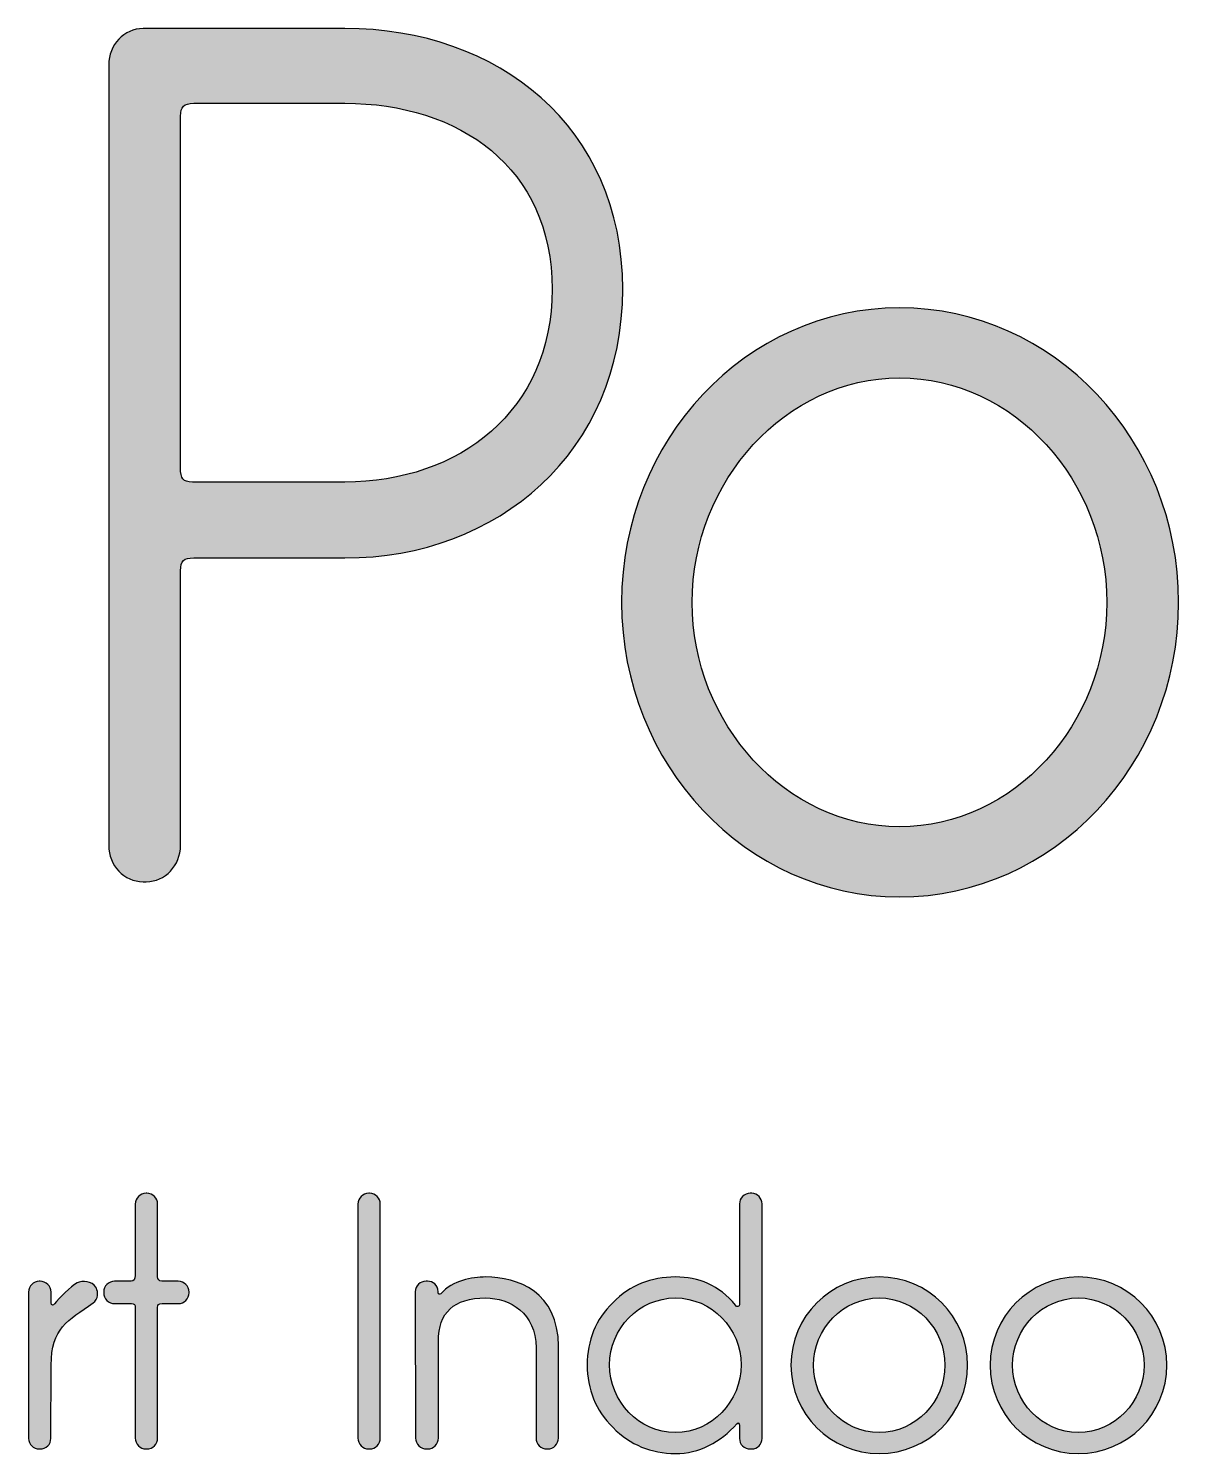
# Model space of a CAD drawing. Extents: x -743 to 1142, y -1188 to 1589.
# Drawn here: x -441.6 to -335.1, y 474.5 to 606.3 of the extents above; entities that cross this region are included whole.
import ezdxf

# ---------------------------------------------------------------- set-up
doc = ezdxf.new("R2010")
doc.units = 0
doc.header["$MEASUREMENT"] = 0
doc.layers.add('LAYER_1', color=7, linetype='CONTINUOUS')

# ---------------------------------------------------------------- blocks, each defined once
blk = doc.blocks.new('BLOCK_21')
at = {"layer": 'LAYER_1'}
h = blk.add_hatch(color=1, dxfattribs=at)
h.dxf.hatch_style = 2
edge = h.paths.add_edge_path()
edge.add_spline(control_points=[(-426.71, 489.42), (-426.71, 489.42), (-426.71, 489.35), (-426.71, 489.35), (-426.71, 488.8), (-427.17, 488.35), (-427.72, 488.35), (-427.72, 488.35), (-428.91, 488.35), (-429.21, 488.35), (-429.53, 488.35), (-429.63, 488.28), (-429.63, 487.99), (-429.63, 487.7), (-429.63, 475.91), (-429.63, 475.91), (-429.63, 475.36), (-430.08, 474.91), (-430.63, 474.91), (-430.63, 474.91), (-430.7, 474.91), (-430.7, 474.91), (-431.25, 474.91), (-431.7, 475.36), (-431.7, 475.91), (-431.7, 475.91), (-431.7, 487.67), (-431.7, 487.96), (-431.7, 488.22), (-431.8, 488.35), (-432.06, 488.35), (-432.28, 488.35), (-433.61, 488.35), (-433.61, 488.35), (-434.16, 488.35), (-434.62, 488.8), (-434.62, 489.35), (-434.62, 489.35), (-434.62, 489.42), (-434.62, 489.42), (-434.62, 489.97), (-434.16, 490.42), (-433.61, 490.42), (-433.61, 490.42), (-432.35, 490.42), (-432.09, 490.42), (-431.83, 490.42), (-431.7, 490.62), (-431.7, 490.94), (-431.7, 491.3), (-431.7, 497.55), (-431.7, 497.55), (-431.7, 498.1), (-431.25, 498.55), (-430.7, 498.55), (-430.7, 498.55), (-430.63, 498.55), (-430.63, 498.55), (-430.08, 498.55), (-429.63, 498.1), (-429.63, 497.55), (-429.63, 497.55), (-429.63, 491.13), (-429.63, 490.84), (-429.63, 490.58), (-429.5, 490.42), (-429.24, 490.42), (-428.98, 490.42), (-427.72, 490.42), (-427.72, 490.42), (-427.17, 490.42), (-426.71, 489.97), (-426.71, 489.42)], knot_values=[0, 0, 0, 0, 1, 1, 1, 2, 2, 2, 3, 3, 3, 4, 4, 4, 5, 5, 5, 6, 6, 6, 7, 7, 7, 8, 8, 8, 9, 9, 9, 10, 10, 10, 11, 11, 11, 12, 12, 12, 13, 13, 13, 14, 14, 14, 15, 15, 15, 16, 16, 16, 17, 17, 17, 18, 18, 18, 19, 19, 19, 20, 20, 20, 21, 21, 21, 22, 22, 22, 23, 23, 23, 24, 24, 24, 24], degree=3, periodic=1)
h = blk.add_hatch(color=1, dxfattribs=at)
h.dxf.hatch_style = 2
edge = h.paths.add_edge_path()
edge.add_spline(control_points=[(-409.02, 497.55), (-409.02, 497.55), (-409.02, 475.91), (-409.02, 475.91), (-409.02, 475.36), (-409.47, 474.91), (-410.02, 474.91), (-410.02, 474.91), (-410.09, 474.91), (-410.09, 474.91), (-410.64, 474.91), (-411.09, 475.36), (-411.09, 475.91), (-411.09, 475.91), (-411.09, 497.55), (-411.09, 497.55), (-411.09, 498.1), (-410.64, 498.55), (-410.09, 498.55), (-410.09, 498.55), (-410.02, 498.55), (-410.02, 498.55), (-409.47, 498.55), (-409.02, 498.1), (-409.02, 497.55)], knot_values=[0, 0, 0, 0, 1, 1, 1, 2, 2, 2, 3, 3, 3, 4, 4, 4, 5, 5, 5, 6, 6, 6, 7, 7, 7, 8, 8, 8, 8], degree=3, periodic=1)
h = blk.add_hatch(color=1, dxfattribs=at)
h.dxf.hatch_style = 2
edge = h.paths.add_edge_path()
edge.add_spline(control_points=[(-373.68, 475.88), (-373.68, 475.33), (-374.13, 474.91), (-374.65, 474.91), (-374.65, 474.91), (-374.78, 474.91), (-374.78, 474.91), (-375.33, 474.91), (-375.78, 475.33), (-375.78, 475.88), (-375.78, 475.88), (-375.78, 476.85), (-375.78, 477.11), (-375.78, 477.21), (-375.85, 477.43), (-376.01, 477.24), (-377.5, 475.52), (-379.54, 474.48), (-381.71, 474.48), (-383.94, 474.48), (-385.89, 475.29), (-387.48, 476.88), (-389.1, 478.5), (-389.87, 480.41), (-389.87, 482.68), (-389.87, 484.95), (-389.1, 486.86), (-387.48, 488.45), (-385.89, 490.07), (-383.94, 490.81), (-381.71, 490.81), (-379.54, 490.81), (-377.69, 490.07), (-376.14, 488.19), (-376.04, 488.02), (-375.78, 488.02), (-375.78, 488.28), (-375.78, 489.55), (-375.78, 497.58), (-375.78, 497.58), (-375.78, 498.1), (-375.33, 498.55), (-374.78, 498.55), (-374.78, 498.55), (-374.65, 498.55), (-374.65, 498.55), (-374.13, 498.55), (-373.68, 498.1), (-373.68, 497.58), (-373.68, 497.58), (-373.68, 475.88), (-373.68, 475.88)], knot_values=[0, 0, 0, 0, 1, 1, 1, 2, 2, 2, 3, 3, 3, 4, 4, 4, 5, 5, 5, 6, 6, 6, 7, 7, 7, 8, 8, 8, 9, 9, 9, 10, 10, 10, 11, 11, 11, 12, 12, 12, 13, 13, 13, 14, 14, 14, 15, 15, 15, 16, 16, 16, 17, 17, 17, 17], degree=3, periodic=1)
edge = h.paths.add_edge_path()
edge.add_spline(control_points=[(-381.71, 488.87), (-385.08, 488.87), (-387.8, 486.05), (-387.8, 482.68), (-387.8, 479.31), (-385.08, 476.43), (-381.71, 476.43), (-378.34, 476.43), (-375.62, 479.31), (-375.62, 482.68), (-375.62, 486.05), (-378.34, 488.87), (-381.71, 488.87)], knot_values=[0, 0, 0, 0, 1, 1, 1, 2, 2, 2, 3, 3, 3, 4, 4, 4, 4], degree=3, periodic=1)
h = blk.add_hatch(color=1, dxfattribs=at)
h.dxf.hatch_style = 2
edge = h.paths.add_edge_path()
edge.add_spline(control_points=[(-435.59, 488.41), (-437.95, 486.76), (-439.48, 486.11), (-439.48, 482.65), (-439.48, 482.65), (-439.51, 475.88), (-439.51, 475.88), (-439.51, 475.33), (-439.96, 474.91), (-440.51, 474.91), (-440.51, 474.91), (-440.58, 474.91), (-440.58, 474.91), (-441.13, 474.91), (-441.58, 475.33), (-441.58, 475.88), (-441.58, 475.88), (-441.58, 489.42), (-441.58, 489.42), (-441.58, 489.97), (-441.13, 490.42), (-440.58, 490.42), (-440.58, 490.42), (-440.51, 490.42), (-440.51, 490.42), (-439.96, 490.42), (-439.48, 489.97), (-439.48, 489.42), (-439.48, 489.42), (-439.48, 488.67), (-439.48, 488.41), (-439.48, 488.12), (-439.28, 488.19), (-439.18, 488.32), (-438.7, 488.9), (-437.69, 489.94), (-437.08, 490.26), (-436.59, 490.52), (-435.69, 490.42), (-435.36, 489.87), (-435.36, 489.84), (-435.33, 489.81), (-435.3, 489.77), (-435.13, 489.45), (-435.1, 488.74), (-435.59, 488.41)], knot_values=[0, 0, 0, 0, 1, 1, 1, 2, 2, 2, 3, 3, 3, 4, 4, 4, 5, 5, 5, 6, 6, 6, 7, 7, 7, 8, 8, 8, 9, 9, 9, 10, 10, 10, 11, 11, 11, 12, 12, 12, 13, 13, 13, 14, 14, 14, 15, 15, 15, 15], degree=3, periodic=1)
h = blk.add_hatch(color=1, dxfattribs=at)
h.dxf.hatch_style = 2
edge = h.paths.add_edge_path()
edge.add_spline(control_points=[(-392.53, 484.4), (-392.53, 484.4), (-392.53, 475.91), (-392.53, 475.91), (-392.53, 475.36), (-392.98, 474.91), (-393.54, 474.91), (-393.54, 474.91), (-393.6, 474.91), (-393.6, 474.91), (-394.15, 474.91), (-394.6, 475.36), (-394.6, 475.91), (-394.6, 475.91), (-394.6, 484.27), (-394.6, 484.27), (-394.6, 487.47), (-397.03, 488.87), (-399.27, 488.87), (-402.22, 488.87), (-403.64, 487.54), (-403.64, 484.85), (-403.64, 484.46), (-403.64, 475.91), (-403.64, 475.91), (-403.64, 475.36), (-404.1, 474.91), (-404.65, 474.91), (-404.65, 474.91), (-404.74, 474.91), (-404.74, 474.91), (-405.29, 474.91), (-405.75, 475.36), (-405.75, 475.91), (-405.75, 475.91), (-405.78, 489.45), (-405.78, 489.45), (-405.78, 490), (-405.33, 490.42), (-404.78, 490.42), (-404.78, 490.42), (-404.65, 490.42), (-404.65, 490.42), (-404.16, 490.42), (-403.67, 490.07), (-403.67, 489.45), (-403.67, 489.35), (-403.67, 489.42), (-403.67, 489.35), (-403.67, 489.19), (-403.51, 489.16), (-403.42, 489.26), (-402.31, 490.49), (-400.53, 490.81), (-399.27, 490.81), (-396.32, 490.81), (-392.53, 489.42), (-392.53, 484.4)], knot_values=[0, 0, 0, 0, 1, 1, 1, 2, 2, 2, 3, 3, 3, 4, 4, 4, 5, 5, 5, 6, 6, 6, 7, 7, 7, 8, 8, 8, 9, 9, 9, 10, 10, 10, 11, 11, 11, 12, 12, 12, 13, 13, 13, 14, 14, 14, 15, 15, 15, 16, 16, 16, 17, 17, 17, 18, 18, 18, 19, 19, 19, 19], degree=3, periodic=1)
h = blk.add_hatch(color=1, dxfattribs=at)
h.dxf.hatch_style = 2
edge = h.paths.add_edge_path()
edge.add_spline(control_points=[(-354.66, 482.65), (-354.66, 478.14), (-358.32, 474.48), (-362.85, 474.48), (-367.36, 474.48), (-371.02, 478.14), (-371.02, 482.65), (-371.02, 487.15), (-367.36, 490.81), (-362.85, 490.81), (-358.32, 490.81), (-354.66, 487.15), (-354.66, 482.65)], knot_values=[0, 0, 0, 0, 1, 1, 1, 2, 2, 2, 3, 3, 3, 4, 4, 4, 4], degree=3, periodic=1)
edge = h.paths.add_edge_path()
edge.add_spline(control_points=[(-356.76, 482.65), (-356.76, 486.02), (-359.48, 488.87), (-362.85, 488.87), (-366.19, 488.87), (-368.94, 486.02), (-368.94, 482.65), (-368.94, 479.28), (-366.19, 476.43), (-362.85, 476.43), (-359.48, 476.43), (-356.76, 479.28), (-356.76, 482.65)], knot_values=[0, 0, 0, 0, 1, 1, 1, 2, 2, 2, 3, 3, 3, 4, 4, 4, 4], degree=3, periodic=1)
h = blk.add_hatch(color=1, dxfattribs=at)
h.dxf.hatch_style = 2
edge = h.paths.add_edge_path()
edge.add_spline(control_points=[(-336.22, 482.65), (-336.22, 478.14), (-339.88, 474.48), (-344.42, 474.48), (-348.92, 474.48), (-352.58, 478.14), (-352.58, 482.65), (-352.58, 487.15), (-348.92, 490.81), (-344.42, 490.81), (-339.88, 490.81), (-336.22, 487.15), (-336.22, 482.65)], knot_values=[0, 0, 0, 0, 1, 1, 1, 2, 2, 2, 3, 3, 3, 4, 4, 4, 4], degree=3, periodic=1)
edge = h.paths.add_edge_path()
edge.add_spline(control_points=[(-338.33, 482.65), (-338.33, 486.02), (-341.05, 488.87), (-344.42, 488.87), (-347.76, 488.87), (-350.51, 486.02), (-350.51, 482.65), (-350.51, 479.28), (-347.76, 476.43), (-344.42, 476.43), (-341.05, 476.43), (-338.33, 479.28), (-338.33, 482.65)], knot_values=[0, 0, 0, 0, 1, 1, 1, 2, 2, 2, 3, 3, 3, 4, 4, 4, 4], degree=3, periodic=1)
for points, knots in [([(-426.71, 489.42), (-426.71, 489.42), (-426.71, 489.35), (-426.71, 489.35), (-426.71, 488.8), (-427.17, 488.35), (-427.72, 488.35), (-427.72, 488.35), (-428.91, 488.35), (-429.21, 488.35), (-429.53, 488.35), (-429.63, 488.28), (-429.63, 487.99), (-429.63, 487.7), (-429.63, 475.91), (-429.63, 475.91), (-429.63, 475.36), (-430.08, 474.91), (-430.63, 474.91), (-430.63, 474.91), (-430.7, 474.91), (-430.7, 474.91), (-431.25, 474.91), (-431.7, 475.36), (-431.7, 475.91), (-431.7, 475.91), (-431.7, 487.67), (-431.7, 487.96), (-431.7, 488.22), (-431.8, 488.35), (-432.06, 488.35), (-432.28, 488.35), (-433.61, 488.35), (-433.61, 488.35), (-434.16, 488.35), (-434.62, 488.8), (-434.62, 489.35), (-434.62, 489.35), (-434.62, 489.42), (-434.62, 489.42), (-434.62, 489.97), (-434.16, 490.42), (-433.61, 490.42), (-433.61, 490.42), (-432.35, 490.42), (-432.09, 490.42), (-431.83, 490.42), (-431.7, 490.62), (-431.7, 490.94), (-431.7, 491.3), (-431.7, 497.55), (-431.7, 497.55), (-431.7, 498.1), (-431.25, 498.55), (-430.7, 498.55), (-430.7, 498.55), (-430.63, 498.55), (-430.63, 498.55), (-430.08, 498.55), (-429.63, 498.1), (-429.63, 497.55), (-429.63, 497.55), (-429.63, 491.13), (-429.63, 490.84), (-429.63, 490.58), (-429.5, 490.42), (-429.24, 490.42), (-428.98, 490.42), (-427.72, 490.42), (-427.72, 490.42), (-427.17, 490.42), (-426.71, 489.97), (-426.71, 489.42)], [0, 0, 0, 0, 1, 1, 1, 2, 2, 2, 3, 3, 3, 4, 4, 4, 5, 5, 5, 6, 6, 6, 7, 7, 7, 8, 8, 8, 9, 9, 9, 10, 10, 10, 11, 11, 11, 12, 12, 12, 13, 13, 13, 14, 14, 14, 15, 15, 15, 16, 16, 16, 17, 17, 17, 18, 18, 18, 19, 19, 19, 20, 20, 20, 21, 21, 21, 22, 22, 22, 23, 23, 23, 24, 24, 24, 24]), ([(-409.02, 497.55), (-409.02, 497.55), (-409.02, 475.91), (-409.02, 475.91), (-409.02, 475.36), (-409.47, 474.91), (-410.02, 474.91), (-410.02, 474.91), (-410.09, 474.91), (-410.09, 474.91), (-410.64, 474.91), (-411.09, 475.36), (-411.09, 475.91), (-411.09, 475.91), (-411.09, 497.55), (-411.09, 497.55), (-411.09, 498.1), (-410.64, 498.55), (-410.09, 498.55), (-410.09, 498.55), (-410.02, 498.55), (-410.02, 498.55), (-409.47, 498.55), (-409.02, 498.1), (-409.02, 497.55)], [0, 0, 0, 0, 1, 1, 1, 2, 2, 2, 3, 3, 3, 4, 4, 4, 5, 5, 5, 6, 6, 6, 7, 7, 7, 8, 8, 8, 8]), ([(-373.68, 475.88), (-373.68, 475.33), (-374.13, 474.91), (-374.65, 474.91), (-374.65, 474.91), (-374.78, 474.91), (-374.78, 474.91), (-375.33, 474.91), (-375.78, 475.33), (-375.78, 475.88), (-375.78, 475.88), (-375.78, 476.85), (-375.78, 477.11), (-375.78, 477.21), (-375.85, 477.43), (-376.01, 477.24), (-377.5, 475.52), (-379.54, 474.48), (-381.71, 474.48), (-383.94, 474.48), (-385.89, 475.29), (-387.48, 476.88), (-389.1, 478.5), (-389.87, 480.41), (-389.87, 482.68), (-389.87, 484.95), (-389.1, 486.86), (-387.48, 488.45), (-385.89, 490.07), (-383.94, 490.81), (-381.71, 490.81), (-379.54, 490.81), (-377.69, 490.07), (-376.14, 488.19), (-376.04, 488.02), (-375.78, 488.02), (-375.78, 488.28), (-375.78, 489.55), (-375.78, 497.58), (-375.78, 497.58), (-375.78, 498.1), (-375.33, 498.55), (-374.78, 498.55), (-374.78, 498.55), (-374.65, 498.55), (-374.65, 498.55), (-374.13, 498.55), (-373.68, 498.1), (-373.68, 497.58), (-373.68, 497.58), (-373.68, 475.88), (-373.68, 475.88)], [0, 0, 0, 0, 1, 1, 1, 2, 2, 2, 3, 3, 3, 4, 4, 4, 5, 5, 5, 6, 6, 6, 7, 7, 7, 8, 8, 8, 9, 9, 9, 10, 10, 10, 11, 11, 11, 12, 12, 12, 13, 13, 13, 14, 14, 14, 15, 15, 15, 16, 16, 16, 17, 17, 17, 17]), ([(-435.59, 488.41), (-437.95, 486.76), (-439.48, 486.11), (-439.48, 482.65), (-439.48, 482.65), (-439.51, 475.88), (-439.51, 475.88), (-439.51, 475.33), (-439.96, 474.91), (-440.51, 474.91), (-440.51, 474.91), (-440.58, 474.91), (-440.58, 474.91), (-441.13, 474.91), (-441.58, 475.33), (-441.58, 475.88), (-441.58, 475.88), (-441.58, 489.42), (-441.58, 489.42), (-441.58, 489.97), (-441.13, 490.42), (-440.58, 490.42), (-440.58, 490.42), (-440.51, 490.42), (-440.51, 490.42), (-439.96, 490.42), (-439.48, 489.97), (-439.48, 489.42), (-439.48, 489.42), (-439.48, 488.67), (-439.48, 488.41), (-439.48, 488.12), (-439.28, 488.19), (-439.18, 488.32), (-438.7, 488.9), (-437.69, 489.94), (-437.08, 490.26), (-436.59, 490.52), (-435.69, 490.42), (-435.36, 489.87), (-435.36, 489.84), (-435.33, 489.81), (-435.3, 489.77), (-435.13, 489.45), (-435.1, 488.74), (-435.59, 488.41)], [0, 0, 0, 0, 1, 1, 1, 2, 2, 2, 3, 3, 3, 4, 4, 4, 5, 5, 5, 6, 6, 6, 7, 7, 7, 8, 8, 8, 9, 9, 9, 10, 10, 10, 11, 11, 11, 12, 12, 12, 13, 13, 13, 14, 14, 14, 15, 15, 15, 15]), ([(-392.53, 484.4), (-392.53, 484.4), (-392.53, 475.91), (-392.53, 475.91), (-392.53, 475.36), (-392.98, 474.91), (-393.54, 474.91), (-393.54, 474.91), (-393.6, 474.91), (-393.6, 474.91), (-394.15, 474.91), (-394.6, 475.36), (-394.6, 475.91), (-394.6, 475.91), (-394.6, 484.27), (-394.6, 484.27), (-394.6, 487.47), (-397.03, 488.87), (-399.27, 488.87), (-402.22, 488.87), (-403.64, 487.54), (-403.64, 484.85), (-403.64, 484.46), (-403.64, 475.91), (-403.64, 475.91), (-403.64, 475.36), (-404.1, 474.91), (-404.65, 474.91), (-404.65, 474.91), (-404.74, 474.91), (-404.74, 474.91), (-405.29, 474.91), (-405.75, 475.36), (-405.75, 475.91), (-405.75, 475.91), (-405.78, 489.45), (-405.78, 489.45), (-405.78, 490), (-405.33, 490.42), (-404.78, 490.42), (-404.78, 490.42), (-404.65, 490.42), (-404.65, 490.42), (-404.16, 490.42), (-403.67, 490.07), (-403.67, 489.45), (-403.67, 489.35), (-403.67, 489.42), (-403.67, 489.35), (-403.67, 489.19), (-403.51, 489.16), (-403.42, 489.26), (-402.31, 490.49), (-400.53, 490.81), (-399.27, 490.81), (-396.32, 490.81), (-392.53, 489.42), (-392.53, 484.4)], [0, 0, 0, 0, 1, 1, 1, 2, 2, 2, 3, 3, 3, 4, 4, 4, 5, 5, 5, 6, 6, 6, 7, 7, 7, 8, 8, 8, 9, 9, 9, 10, 10, 10, 11, 11, 11, 12, 12, 12, 13, 13, 13, 14, 14, 14, 15, 15, 15, 16, 16, 16, 17, 17, 17, 18, 18, 18, 19, 19, 19, 19]), ([(-354.66, 482.65), (-354.66, 478.14), (-358.32, 474.48), (-362.85, 474.48), (-367.36, 474.48), (-371.02, 478.14), (-371.02, 482.65), (-371.02, 487.15), (-367.36, 490.81), (-362.85, 490.81), (-358.32, 490.81), (-354.66, 487.15), (-354.66, 482.65)], [0, 0, 0, 0, 1, 1, 1, 2, 2, 2, 3, 3, 3, 4, 4, 4, 4]), ([(-336.22, 482.65), (-336.22, 478.14), (-339.88, 474.48), (-344.42, 474.48), (-348.92, 474.48), (-352.58, 478.14), (-352.58, 482.65), (-352.58, 487.15), (-348.92, 490.81), (-344.42, 490.81), (-339.88, 490.81), (-336.22, 487.15), (-336.22, 482.65)], [0, 0, 0, 0, 1, 1, 1, 2, 2, 2, 3, 3, 3, 4, 4, 4, 4]), ([(-381.71, 488.87), (-385.08, 488.87), (-387.8, 486.05), (-387.8, 482.68), (-387.8, 479.31), (-385.08, 476.43), (-381.71, 476.43), (-378.34, 476.43), (-375.62, 479.31), (-375.62, 482.68), (-375.62, 486.05), (-378.34, 488.87), (-381.71, 488.87)], [0, 0, 0, 0, 1, 1, 1, 2, 2, 2, 3, 3, 3, 4, 4, 4, 4]), ([(-356.76, 482.65), (-356.76, 486.02), (-359.48, 488.87), (-362.85, 488.87), (-366.19, 488.87), (-368.94, 486.02), (-368.94, 482.65), (-368.94, 479.28), (-366.19, 476.43), (-362.85, 476.43), (-359.48, 476.43), (-356.76, 479.28), (-356.76, 482.65)], [0, 0, 0, 0, 1, 1, 1, 2, 2, 2, 3, 3, 3, 4, 4, 4, 4]), ([(-338.33, 482.65), (-338.33, 486.02), (-341.05, 488.87), (-344.42, 488.87), (-347.76, 488.87), (-350.51, 486.02), (-350.51, 482.65), (-350.51, 479.28), (-347.76, 476.43), (-344.42, 476.43), (-341.05, 476.43), (-338.33, 479.28), (-338.33, 482.65)], [0, 0, 0, 0, 1, 1, 1, 2, 2, 2, 3, 3, 3, 4, 4, 4, 4])]:
    blk.add_open_spline(points, degree=3, knots=knots, dxfattribs=at)

msp = doc.modelspace()

# ---------------------------------------------------------------- hatches: boundary and pattern name
at = {"layer": 'LAYER_1'}
h = msp.add_hatch(color=1, dxfattribs=at)
h.dxf.hatch_style = 2
edge = h.paths.add_edge_path()
edge.add_spline(control_points=[(-386.58, 582.18), (-386.58, 567.15), (-398.12, 557.32), (-412.31, 557.32), (-412.31, 557.32), (-426.29, 557.32), (-426.29, 557.32), (-427.21, 557.32), (-427.51, 557.1), (-427.51, 556.13), (-427.51, 556.13), (-427.51, 530.72), (-427.51, 530.72), (-427.51, 528.88), (-428.94, 527.37), (-430.68, 527.37), (-430.68, 527.37), (-430.98, 527.37), (-430.98, 527.37), (-432.72, 527.37), (-434.15, 528.88), (-434.15, 530.72), (-434.15, 530.72), (-434.15, 602.94), (-434.15, 602.94), (-434.15, 604.77), (-432.72, 606.29), (-430.98, 606.29), (-430.98, 606.29), (-412.31, 606.29), (-412.31, 606.29), (-398.12, 606.29), (-386.58, 597.21), (-386.58, 582.18)], knot_values=[0, 0, 0, 0, 1, 1, 1, 2, 2, 2, 3, 3, 3, 4, 4, 4, 5, 5, 5, 6, 6, 6, 7, 7, 7, 8, 8, 8, 9, 9, 9, 10, 10, 10, 11, 11, 11, 11], degree=3, periodic=0)
edge.add_line((-386.58, 582.18), (-386.58, 582.18))
edge = h.paths.add_edge_path()
edge.add_spline(control_points=[(-393.12, 582.18), (-393.12, 593.42), (-401.69, 599.37), (-412.31, 599.37), (-412.31, 599.37), (-426.29, 599.37), (-426.29, 599.37), (-427.21, 599.37), (-427.51, 599.04), (-427.51, 598.18), (-427.51, 598.18), (-427.51, 565.64), (-427.51, 565.64), (-427.51, 564.67), (-427.31, 564.34), (-426.39, 564.34), (-426.39, 564.34), (-412.31, 564.34), (-412.31, 564.34), (-401.69, 564.34), (-393.12, 570.94), (-393.12, 582.18)], knot_values=[0, 0, 0, 0, 1, 1, 1, 2, 2, 2, 3, 3, 3, 4, 4, 4, 5, 5, 5, 6, 6, 6, 7, 7, 7, 7], degree=3, periodic=0)
edge.add_line((-393.12, 582.18), (-393.12, 582.18))
h = msp.add_hatch(color=1, dxfattribs=at)
h.dxf.hatch_style = 2
edge = h.paths.add_edge_path()
edge.add_spline(control_points=[(-335.14, 553.21), (-335.14, 538.18), (-346.68, 525.97), (-360.97, 525.97), (-375.15, 525.97), (-386.69, 538.18), (-386.69, 553.21), (-386.69, 568.23), (-375.15, 580.45), (-360.97, 580.45), (-346.68, 580.45), (-335.14, 568.23), (-335.14, 553.21)], knot_values=[0, 0, 0, 0, 1, 1, 1, 2, 2, 2, 3, 3, 3, 4, 4, 4, 4], degree=3, periodic=0)
edge.add_line((-335.14, 553.21), (-335.14, 553.21))
edge = h.paths.add_edge_path()
edge.add_spline(control_points=[(-341.78, 553.21), (-341.78, 564.45), (-350.35, 573.97), (-360.97, 573.97), (-371.48, 573.97), (-380.15, 564.45), (-380.15, 553.21), (-380.15, 541.97), (-371.48, 532.45), (-360.97, 532.45), (-350.35, 532.45), (-341.78, 541.97), (-341.78, 553.21)], knot_values=[0, 0, 0, 0, 1, 1, 1, 2, 2, 2, 3, 3, 3, 4, 4, 4, 4], degree=3, periodic=0)
edge.add_line((-341.78, 553.21), (-341.78, 553.21))

# ---------------------------------------------------------------- linework, layer by layer
at = {"layer": 'LAYER_1', "color": 1}
for points, knots in [([(-386.58, 582.18), (-386.58, 567.15), (-398.12, 557.32), (-412.31, 557.32), (-412.31, 557.32), (-426.29, 557.32), (-426.29, 557.32), (-427.21, 557.32), (-427.51, 557.1), (-427.51, 556.13), (-427.51, 556.13), (-427.51, 530.72), (-427.51, 530.72), (-427.51, 528.88), (-428.94, 527.37), (-430.68, 527.37), (-430.68, 527.37), (-430.98, 527.37), (-430.98, 527.37), (-432.72, 527.37), (-434.15, 528.88), (-434.15, 530.72), (-434.15, 530.72), (-434.15, 602.94), (-434.15, 602.94), (-434.15, 604.77), (-432.72, 606.29), (-430.98, 606.29), (-430.98, 606.29), (-412.31, 606.29), (-412.31, 606.29), (-398.12, 606.29), (-386.58, 597.21), (-386.58, 582.18)], [0, 0, 0, 0, 1, 1, 1, 2, 2, 2, 3, 3, 3, 4, 4, 4, 5, 5, 5, 6, 6, 6, 7, 7, 7, 8, 8, 8, 9, 9, 9, 10, 10, 10, 11, 11, 11, 11]), ([(-393.12, 582.18), (-393.12, 593.42), (-401.69, 599.37), (-412.31, 599.37), (-412.31, 599.37), (-426.29, 599.37), (-426.29, 599.37), (-427.21, 599.37), (-427.51, 599.04), (-427.51, 598.18), (-427.51, 598.18), (-427.51, 565.64), (-427.51, 565.64), (-427.51, 564.67), (-427.31, 564.34), (-426.39, 564.34), (-426.39, 564.34), (-412.31, 564.34), (-412.31, 564.34), (-401.69, 564.34), (-393.12, 570.94), (-393.12, 582.18)], [0, 0, 0, 0, 1, 1, 1, 2, 2, 2, 3, 3, 3, 4, 4, 4, 5, 5, 5, 6, 6, 6, 7, 7, 7, 7]), ([(-335.14, 553.21), (-335.14, 538.18), (-346.68, 525.97), (-360.97, 525.97), (-375.15, 525.97), (-386.69, 538.18), (-386.69, 553.21), (-386.69, 568.23), (-375.15, 580.45), (-360.97, 580.45), (-346.68, 580.45), (-335.14, 568.23), (-335.14, 553.21)], [0, 0, 0, 0, 1, 1, 1, 2, 2, 2, 3, 3, 3, 4, 4, 4, 4]), ([(-341.78, 553.21), (-341.78, 564.45), (-350.35, 573.97), (-360.97, 573.97), (-371.48, 573.97), (-380.15, 564.45), (-380.15, 553.21), (-380.15, 541.97), (-371.48, 532.45), (-360.97, 532.45), (-350.35, 532.45), (-341.78, 541.97), (-341.78, 553.21)], [0, 0, 0, 0, 1, 1, 1, 2, 2, 2, 3, 3, 3, 4, 4, 4, 4])]:
    msp.add_open_spline(points, degree=3, knots=knots, dxfattribs=at)

# ---------------------------------------------------------------- block references
at = {"layer": 'LAYER_1'}
msp.add_blockref('BLOCK_21', (0, 0), dxfattribs=at)

doc.saveas('drawing.dxf')
